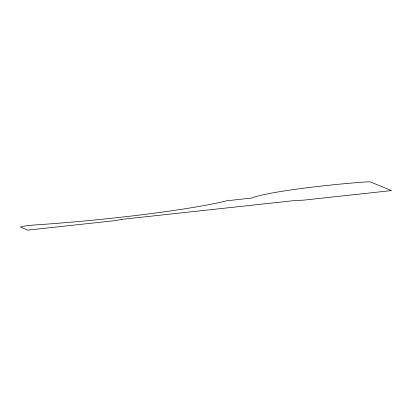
<?xml version="1.0" encoding="UTF-8"?>
<svg xmlns="http://www.w3.org/2000/svg" width="412" height="412" viewBox="0 0 412 412"><rect width="100%" height="100%" fill="white"/><g stroke="black" fill="none" stroke-linecap="round" stroke-linejoin="round"><path stroke-width="0.62" d="M121.679 219.364L115.607 220.575L27.717 230.128L20.713 227.228A10.867 0.814 -5.6 0 1 24.756 226.07A10.867 0.814 -5.6 0 1 35.55 224.906A149.922 11.242 -5.6 0 0 226.868 200.757L251.83 198.043A89.044 6.674 -5.6 0 1 363.018 182.13A10.867 0.814 -5.6 0 1 370.733 182.042L391.4 190.596L303.515 200.15L295.327 200.49L121.679 219.364"/></g></svg>
